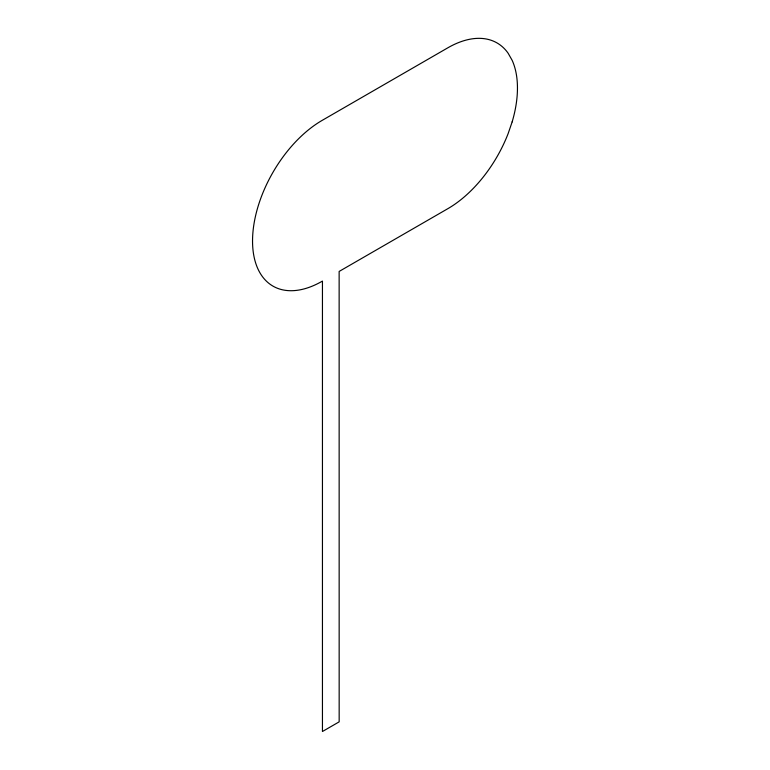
<?xml version="1.0" encoding="UTF-8"?>
<svg xmlns="http://www.w3.org/2000/svg" width="770" height="770" viewBox="0 0 770 770"><rect width="100%" height="100%" fill="white"/><g stroke="black" fill="none" stroke-linecap="round" stroke-linejoin="round"><path stroke-width="1.16" d="M512.156 121.881L508.123 133.643A98.512 56.874 -60 0 1 447.803 208.699L339.137 271.444L339.166 721.846L322.447 731.5L322.447 281.079A98.512 56.874 -60 0 1 252.541 241.154A98.512 56.874 -60 0 1 322.197 120.361L447.793 47.836A98.512 56.874 -60 0 1 508.123 53.217L512.156 60.33A98.512 56.874 -60 0 1 512.156 121.881"/></g></svg>
